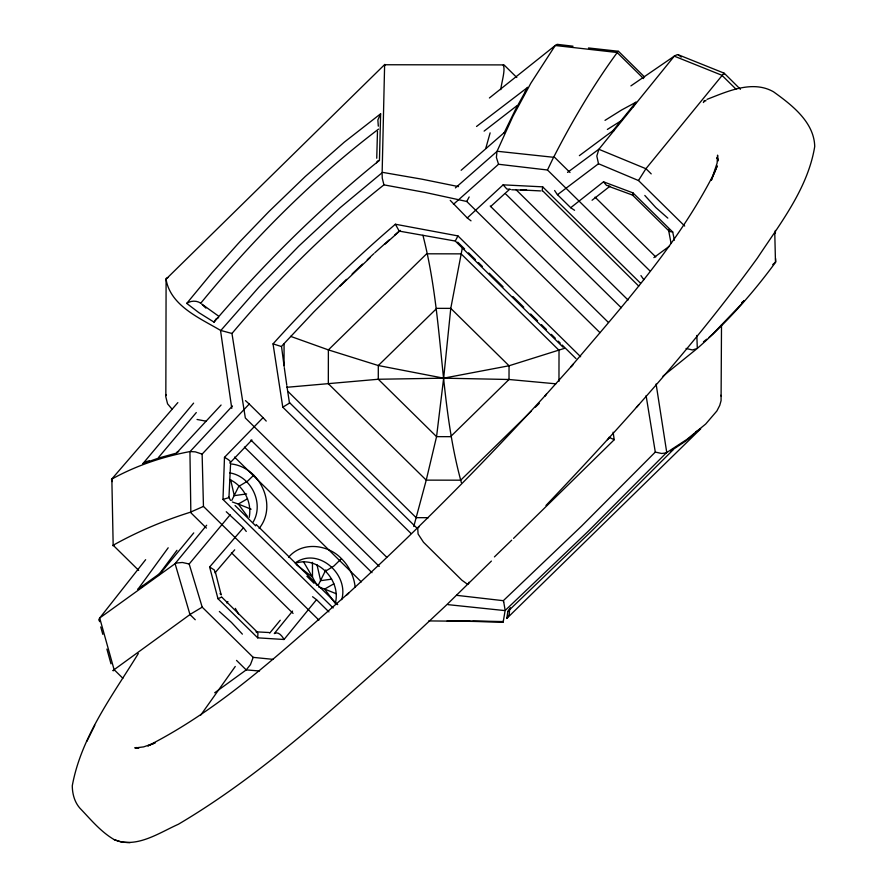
<?xml version="1.0" encoding="UTF-8"?>
<svg xmlns="http://www.w3.org/2000/svg" width="887" height="887" viewBox="0 0 887 887"><rect width="100%" height="100%" fill="white"/><g stroke="black" fill="none" stroke-linecap="round" stroke-linejoin="round"><path stroke-width="1.33" d="M172.122 409.24L167.576 403.84L165.836 396.932L166.102 278.429L168.053 277.509M284.04 365.577L284.073 343.624M558.965 381.399L559.021 350.287L461.107 253.859L426.636 253.804L328.378 349.888L328.323 383.705L426.237 480.133L460.708 480.189L531.457 411.014M646.102 395.657L655.293 452.071L661.647 453.49L666.204 452.902L686.86 439.42L705.675 424.053L716.884 410.969L719.756 405.381L721.076 400.658L721.508 324.653M166.091 279.095L384.825 64.407L385.401 64.973M226.252 511.732L243.437 527.743L209.62 566.993L214.377 570.008L215.164 573.046M333.157 607.961L222.981 499.47L224.489 457.337L263.051 417.655L266.233 421.081M380.623 113.802L379.448 160.37L372.318 166.135C317.502 211.117 266.887 261.144 220.419 314.685L214.033 322.136L198.876 312.656L186.736 303.398L212.126 272.631L239.9 241.663L268.927 211.561L305.172 176.602L344.145 142.275L380.623 113.802L377.862 119.967L378.317 126.165M377.485 131.398L376.742 158.241M228.979 496.92L230.531 464.688M724.335 73.499L724.213 74.064M376.554 162.787L377.396 161.168L379.448 160.37M668.532 229.434L669.519 231.485L672.723 232.028L674.419 240.222M510.38 607.717L507.785 611.797M507.697 612.551L506.81 618.217M469.012 582.227L468.425 583.934L467.283 584.101L461.85 580.176L423.498 542.245L418.087 533.985L417.722 528.308L419.163 526.701M249.169 517.465C252.307 502.319 243.659 485.876 229.633 479.512M335.519 602.495C340.741 580.397 318.2 555.75 295.604 563.19M195.251 619.758L189.973 614.569L175.094 563.688L176.513 563.012L182.389 562.48L189.175 563.999L202.203 607.151L253.194 657.367L250.444 664.662L246.231 669.896L259.514 671.004M500.778 89.642C501.366 83.034 505.79 69.485 503.206 65.139M462.371 247.684L450.773 308.377L443.655 378.172L436.559 436.648L426.237 480.133L413.763 526.512M341.706 599.667C349.234 574.454 318.045 546.447 295.16 562.99M312.557 596.718L316.515 599.69L284.028 639.494L257.718 637.842L257.94 633.229L256.021 631.866M524.838 92.691L527.632 87.403L476.541 126.464M257.718 637.842L217.969 598.703L209.62 566.993M400.347 230.387L385.047 244.147M633.141 106.883L636.001 102.205L621.576 110.01L605.012 120.366M193.61 403.13L142.962 463.557L159.183 457.892L176.491 453.102L177.3 451.882L178.73 451.66M490.123 132.873L485.899 147.929M714.113 173.453L717.239 165.869L711.363 180.205L717.128 163.053L717.583 155.147L717.771 159.106M649.683 270.657L547.479 170.005L553.555 157.287L497.064 151.245L512.852 116.463L530.781 83.323L555.284 45.425L557.18 44.35L559.442 45.193M450.241 200.373L467.283 217.947L503.14 184.851L542.667 186.847L542.112 190.971M214.033 322.136L215.918 319.054L218.623 317.524M638.474 180.527L645.913 168.718L598.869 149.293L596.818 156.034L598.503 163.74L638.474 180.527L684.697 226.041M554.608 190.494L557.125 194.331L570.707 207.713L603.515 181.813L632.974 192.889L632.42 194.974L669.419 231.429M503.04 621.266L503.195 621.975L505.113 610.622L447.979 604.646M461.14 170.282L504.248 132.595L515.58 109.378L527.632 87.403M138.317 653.542C112.704 695.242 81.238 736.687 72.279 785.782C72.368 793.787 74.441 801.837 79.763 808.024C90.541 819.244 100.652 831.751 114.268 839.667C136.299 848.859 158.862 832.948 178.398 824.245C255.556 778.653 322.524 718.148 389.116 658.719L446.039 605.433L491.387 561.083M714.401 172.777C677.723 244.845 622.818 305.572 570.906 366.841L573.257 364.235L544.685 396.167L546.481 394.172C482.805 464.067 416.147 531.246 346.429 595.11L348.768 592.959C285.503 648.209 223.313 707.615 147.796 745.923L155.07 742.951L143.639 746.887L134.868 747.963L138.749 748.184L135.279 747.575M238.891 486.065L231.784 500.39M325.806 569.897L318.134 585.42M94.776 725.311L86.871 741.332M165.847 395.591L166.379 394.527M455.341 240.909L457.936 235.909L395.391 224.234C351.995 261.321 311.237 301.469 273.041 343.879L282.787 407.177L411.003 533.442M599.945 332.636L466.75 201.482L469.168 196.958M253.194 522C264.271 503.239 251.121 476.208 229.7 472.882M193.754 532.899L161.013 572.625L137.995 589.19L168.186 547.789M200.761 715.077L235.255 666.481M158.174 575.519L176.968 550.306M509.582 609.779L509.193 614.525L506.732 618.505L700.619 428.909L685.573 441.161L670.805 450.973M145.645 559.686L99.732 617.984L174.972 563.766L206.671 525.226M189.175 563.999L230.221 514.715M259.126 528.43C277.864 505.535 259.935 467.05 231.23 463.956M200.828 303.11C253.427 238.913 312.412 179.44 378.538 129.114M274.926 632.764L292.555 611.088M636.001 102.205L612.961 130.677L579.366 155.646M158.474 457.526L196.293 412.566M703.347 102.548L705.087 100.408M269.648 633.152L280.259 620.246M215.851 571.871L234.7 549.818M386.743 557.236L245.333 417.988L231.962 333.479C277.675 279.217 328.334 228.99 383.938 184.862L425.56 192.523L466.75 201.482M227.926 601.619L226.773 602.949M177.843 402.609L111.474 479.379L112.194 481.597M545.971 505.49C620.756 426.835 693.689 345.963 757.454 257.995C780.261 223.38 807.88 188.476 814.721 146.521C814.188 122.018 791.592 104.799 773.486 91.782C752.453 79.786 727.34 91.472 706.983 99.366M742.929 301.846L744.326 300.793L742.874 301.957M253.726 475.21L247.617 481.098L239.202 486.143M288.597 557.302C301.879 541.159 328.046 544.285 341.451 558.655L333.856 566.061L325.562 571.173M742.352 303.055L742.851 302.489M741.687 303.809L713.026 333.778M176.491 453.102L221.085 405.026M289.716 402.964L282.787 407.177M318.921 620.113L203.456 506.41L202.125 454.111L249.225 404.028L263.051 417.655M607.44 439.719L609.225 437.723M636.367 407.41L638.718 404.805M273.041 343.879L281.356 346.507L313.909 311.836L346.484 279.361M230.077 462.848L251.919 439.985M113.015 670.494L190.672 614.059L202.203 607.151M655.293 452.071L581.684 525.98L503.317 600.687L456.517 595.321M232.438 405.98L190.084 451.55L195.306 451.849L202.125 454.111M673.244 449.676L592.838 529.838L507.83 611.442M137.995 589.19L143.217 586.174M611.487 442.436L614.225 439.719L613.105 432.213M611.298 442.624L513.551 538.387M535.382 407.166L539.318 403.319M511.699 540.183L494.425 556.903M339.976 286.246L369.968 257.795M712.616 334.177L709.134 337.26M352.128 273.95L362.506 264.138M700.542 428.986L695.863 431.858M453.445 204.32L498.538 164.261L547.479 170.005M490.611 206.582L505.324 193.144M744.326 300.793L743.772 301.281M367.229 259.747L373.859 253.649M455.397 187.911L496.986 151.433L496.398 157.42L498.538 164.261M374.802 252.784L389.016 240.022M506.056 192.49L509.692 189.275M274.271 633.573C278.363 631.001 282.343 636.234 284.028 639.494M394.715 235.033L399.449 230.919M142.962 463.557L146.022 461.639L149.437 460.808M633.385 194.73L632.719 195.151L608.748 186.348M662.966 376.166L697.149 348.547L692.392 349.966L686.061 348.447M703.446 341.85L706.684 339.233M592.072 200.24L609.214 186.813M484.114 131.11L517.154 105.553M489.402 97.98L555.229 45.503L617.064 52.488L643.574 78.588M772.71 264.614L775.781 261.898L775.582 258.538M557.491 194.696L598.503 163.74M567.536 172.4L598.969 149.149L674.43 55.97L677.402 54.606L680.506 56.302M741.931 302.6L742.729 301.99L741.964 302.522M653.863 257.618L669.463 246.154M214.687 692.78L246.198 669.918L236.53 660.405M542.755 190.893L638.718 286.08M186.736 303.398C190.794 300.56 196.637 300.36 200.75 303.21M630.912 85.884L674.286 56.147L721.896 75.262L735.955 89.099M112.771 545.472C137.341 531.668 163.452 520.691 190.317 512.231L206.405 528.075M666.392 452.78L588.38 531.113L505.169 610.456L503.738 602.018M618.128 51.324C594.467 83.323 572.547 120.421 553.943 156.666L570.019 172.499M607.351 129.447L620.434 121.231M510.435 189.363L506.854 189.031L503.14 184.851M230.21 463.413C232.006 461.14 226.728 458.712 224.489 457.337M247.473 498.793L238.293 504.049L232.35 501.987M333.822 583.823L324.642 589.079L318.699 587.017M217.969 598.703L221.617 597.095M723.936 73.244L645.947 168.685L651.213 173.874M399.815 231.208L455.275 241.053L563.034 347.172M113.924 670.472L113.148 670.749M203.456 506.41L190.838 511.999L189.929 451.583C162.731 456.672 135.988 465.686 111.851 479.069L113.17 545.239L138.694 570.374M222.981 499.47L228.879 497.607M564.564 348.325L509.049 365.766L443.655 378.172L378.283 379.259L286.767 387.297M113.913 545.339L112.871 545.66M609.934 186.226L606.497 185.394L603.559 181.902M246.619 493.926L234.29 495.645L230.642 479.734M331.605 579.156L320.639 580.675L316.992 564.764M704.012 100.907L706.03 100.708M428.41 517.686L416.147 517.664L287.942 391.422M428.787 620.922L470.043 621.31M472.804 621.332L503.084 621.621L447.137 620.978L503.339 621.909M511.688 189.751L526.623 190.206L520.791 189.984L521.656 190.018M525.747 190.173L540.538 190.916M613.361 130.289L614.259 130.6M268.894 632.52L257.585 631.91M130.045 842.65L121.696 842.151L114.268 839.667M555.839 383.816L509.016 379.492L443.655 378.172L378.305 365.533L328.378 349.888L290.548 336.339M253.194 657.367L273.373 659.385M588.48 47.953L618.439 51.269L644.539 76.981M557.879 44.417L573.024 46.202M206.405 421.247L197.047 419.473M458.512 186.614L422.212 179.229L382.153 172.289L384.625 64.751L504.016 64.906L516.811 77.513M231.962 333.479L220.83 330.463L258.804 287.244L298.886 246.032L340.242 207.613L382.097 172.765L382.253 178.132L383.938 184.862M281.534 346.573L284.139 366.475M614.225 439.719L609.014 437.291M574.565 210.274L570.784 207.791M251.11 509.193L238.293 504.049L247.362 516.267M336.173 593.713L324.642 589.079L335.364 603.526M678.444 54.828L724.191 73.189L740.412 89.288M399.228 231.152L395.391 224.234M136.41 747.475L138.195 748.406M471.008 220.841L467.283 217.947M219.998 593.669L221.029 594.29M218.202 315.839L201.937 304.208L205.873 308.088M667.822 218.113L655.737 207.48L644.805 195.45M296.191 564.509L312.49 577.104L316.881 585.42M219.355 611.476L231.44 622.397L242.384 634.138M245.466 400.625L249.225 404.028M337.692 604.657L256.21 524.539M632.974 192.889L672.723 232.028M595.044 197.136L655.792 256.964M542.667 186.847L640.492 283.186M515.879 189.552L628.051 300.017M505.457 193.721L621.255 307.756M490.212 206.05L608.227 322.258M457.936 235.909L580.652 356.762M457.714 242.151L464.611 248.948M468.558 252.828L475.454 259.625M478.415 262.541L482.362 266.422M489.258 273.218L503.062 286.8M512.919 296.513L523.751 307.19M530.659 313.976L537.555 320.772M541.502 324.653L546.425 329.509M551.359 334.366L555.295 338.246M558.256 341.151L560.229 343.103M562.203 345.043L575.996 358.625M289.583 402.698L416.735 527.909M250.932 440.052L379.237 566.394M244.424 447.059L371.997 572.68M234.523 457.06L361.319 581.916M235.055 505.512L255.711 525.858M306.902 576.262L314.087 583.336M316.515 599.69L328.911 611.897M231.418 552.712L293.065 613.416M221.794 597.151L257.263 632.076M122.872 678.278L114.09 669.63L99.699 618.006L98.756 619.758L99.765 621.687M243.437 527.743L246.264 531.446M643.774 279.671L640.946 275.591M341.451 558.655C349.101 566.15 354.002 576.373 355.144 587.006M504.226 133.416L503.849 132.895M680.772 56.624L681.172 57.189M718.259 159.682L716.951 157.642L718.226 160.824M235.332 608.371L238.47 613.893M303.421 561.593L312.49 577.104L312.457 562.336M228.646 496.831L230.531 500.39M720.821 395.28L721.353 396.334M503.406 600.954L503.705 601.929M100.741 626.954L102.803 634.327M106.906 649.084L110.986 663.842M461.329 482.539L460.708 480.189C439.065 400.07 443.677 315.672 422.911 235.266M221.173 594.944L215.386 572.148M668.809 231.363L671.071 243.426M656.103 384.004L666.758 452.558M231.773 408.33L220.508 330.363C199.775 318.111 170.526 305.782 166.091 279.427M289.406 402.687L286.945 386.344M286.778 385.18L284.295 367.639M696.838 335.463L697.304 348.414C726.52 322.835 752.531 293.697 775.482 262.397L774.761 232.483M775.338 230.454L775.404 233.214M378.305 365.533L378.283 379.259L436.559 436.648L450.541 436.67L509.016 379.492L509.049 365.766L450.773 308.377L436.781 308.354L378.305 365.533"/></g></svg>
